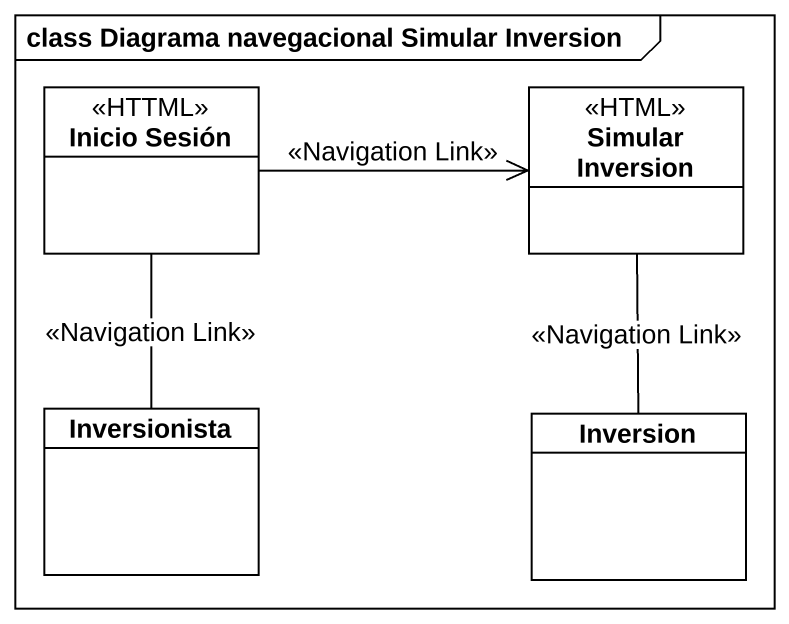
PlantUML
@startuml
mainframe class Diagrama navegacional Simular Inversion
hide circle
hide empty members
class "Inicio Sesión" as Inicio_Sesión <<HTTML>>
class "Simular Inversion" as Simular_Inversion <<HTML>>
class Inversionista
class Inversion
Inicio_Sesión -right-> Simular_Inversion : <<Navigation Link>>
Simular_Inversion -- Inversion : <<Navigation Link>>
Inversionista -up- Inicio_Sesión : <<Navigation Link>>
@enduml
